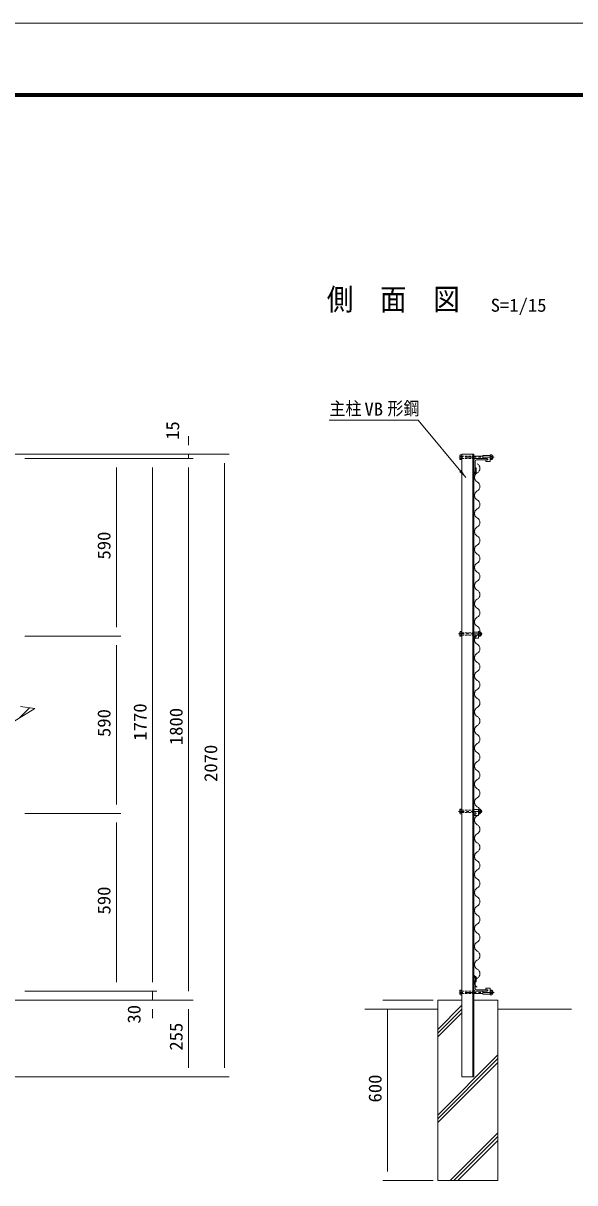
# Model space of a CAD drawing. Units: millimetres, scale not verified. Extents: x -4455 to 4455, y -3150 to 3150.
# Drawn here: x -1089 to 747, y -705 to 3150 of the extents above; entities that cross this region are included whole.
import ezdxf
from ezdxf.enums import TextEntityAlignment as Align

# ---------------------------------------------------------------- set-up
doc = ezdxf.new("R2010")
doc.units = ezdxf.units.MM
doc.header["$LTSCALE"] = 30
doc.linetypes.add('USER1', pattern=[2, 1.25, -0.25, 0.25, -0.25])
doc.linetypes.add('USER2', pattern=[0.375, 0.25, -0.125])
for name, color, linetype, lineweight in [('0-0_6文字', 3, 'Continuous', 9), ('0-1_4基礎', 4, 'Continuous', 18), ('0-2_5寸法', 1, 'Continuous', 18), ('0-5_1部材', 3, 'Continuous', 18), ('0-9_8部品', 3, 'Continuous', 18), ('0-B_2網', 4, 'Continuous', 18), ('0-C_GL', 7, 'Continuous', 9), ('0-F_D-TTL', 7, 'Continuous', 9)]:
    doc.layers.add(name, color=color, linetype=linetype, lineweight=lineweight)
doc.styles.add('ＭＳ ゴシック', font='')
doc.styles.get('ＭＳ ゴシック').set_extended_font_data('MS Gothic')

msp = doc.modelspace()

# ---------------------------------------------------------------- linework, layer by layer
at = {"layer": '0-0_6文字', "color": 7}
msp.add_lwpolyline([(-71.03, 1830.43), (225.54, 1830.43), (383.74, 1640.4)], dxfattribs=at)
msp.add_solid([(385.02, 1638.86), (361.83, 1658.58), (369.83, 1665.25)], dxfattribs=at)
at = {"layer": '0-1_4基礎', "color": 7, "lineweight": 9}
for p, q in [((290.71, -97.32), (370.71, -97.32)), ((290.71, -97.32), (290.71, -697.32)), ((410.71, -97.32), (490.71, -97.32)), ((490.71, -97.32), (490.71, -697.32)), ((290.71, -697.32), (490.71, -697.32))]:
    msp.add_line(p, q, dxfattribs=at)
at = {"layer": '0-1_4基礎'}
for p, q in [((290.71, -194.81), (370.71, -114.81)), ((290.71, -207.31), (370.71, -127.31)), ((290.71, -219.81), (370.71, -139.81)), ((290.71, -479.4), (490.71, -279.4)), ((290.71, -491.9), (490.71, -291.9)), ((290.71, -504.4), (490.71, -304.4)), ((332.11, -697.32), (490.71, -538.71)), ((344.61, -697.32), (490.71, -551.21)), ((357.11, -697.32), (490.71, -563.71))]:
    msp.add_line(p, q, dxfattribs=at)
at = {"layer": '0-2_5寸法'}
for p, q in [((-538.49, 1747.68), (-538.49, 1777.68)), ((-1461.43, 1717.68), (-523.49, 1717.68)), ((-1083.12, 1717.68), (-403.49, 1717.68)), ((-1083.12, 1702.68), (-523.49, 1702.68)), ((-1083.12, 1702.68), (-643.49, 1702.68)), ((-1083.12, 1702.68), (-523.49, 1702.68)), ((-1083.12, 1702.68), (-763.49, 1702.68)), ((-538.49, 1702.68), (-538.49, 1717.68)), ((-778.49, 1142.68), (-778.49, 1672.68)), ((-658.49, 1672.68), (-658.49, -37.32)), ((-538.49, 1672.68), (-538.49, 1642.68)), ((-538.49, 1672.68), (-538.49, -67.32)), ((-418.49, -322.32), (-418.49, 1687.68)), ((-1083.12, 1112.68), (-763.49, 1112.68)), ((-1083.12, 1112.68), (-763.49, 1112.68)), ((-778.49, 552.68), (-778.49, 1082.68)), ((-1083.12, 522.68), (-763.49, 522.68)), ((-1083.12, 522.68), (-763.49, 522.68)), ((-778.49, 492.68), (-778.49, -37.32)), ((-658.49, -37.32), (-658.49, -7.32)), ((-1083.12, -67.32), (-643.49, -67.32)), ((-1083.12, -67.32), (-763.49, -67.32)), ((-1083.12, -67.32), (-643.49, -67.32)), ((-658.49, -97.32), (-658.49, -67.32)), ((-1410.16, -97.32), (-523.49, -97.32)), ((-1083.12, -97.32), (-643.49, -97.32)), ((-1083.12, -97.32), (-523.49, -97.32)), ((275.71, -97.32), (108.55, -97.32)), ((-658.49, -127.32), (-658.49, -157.32)), ((-538.49, -127.32), (-538.49, -322.32)), ((123.55, -127.32), (123.55, -667.32)), ((-1461.43, -352.32), (-523.49, -352.32)), ((-1461.43, -352.32), (-403.49, -352.32)), ((275.71, -697.32), (108.55, -697.32))]:
    msp.add_line(p, q, dxfattribs=at)
at = {"layer": '0-5_1部材', "color": 7, "lineweight": 9}
for p, q in [((370.71, 1717.68), (370.71, -352.32)), ((407.21, 1717.68), (407.21, -352.32)), ((410.71, 1717.68), (410.71, -352.32)), ((410.71, 1657.68), (410.71, 1697.68)), ((419.21, 1698.68), (452.71, 1698.68)), ((410.71, 1654.09), (415.6, 1657.86)), ((410.71, 1657.68), (411.71, 1657.68)), ((414.71, 1660.68), (414.71, 1694.18)), ((415.6, 1671.53), (415.6, 1657.86)), ((419.1, 1671.53), (415.6, 1671.53)), ((419.1, 1671.53), (419.1, 1656.14)), ((410.71, 1649.66), (419.1, 1656.14)), ((410.71, -14.3), (419.1, -20.78)), ((410.71, -18.72), (415.6, -22.49)), ((410.71, -22.32), (410.71, -62.32)), ((410.71, -22.32), (411.71, -22.32)), ((414.71, -25.32), (414.71, -58.82)), ((415.6, -36.16), (415.6, -22.49)), ((419.1, -36.16), (415.6, -36.16)), ((419.1, -36.16), (419.1, -20.78)), ((419.21, -63.32), (452.71, -63.32))]:
    msp.add_line(p, q, dxfattribs=at)
at = {"layer": '0-5_1部材', "color": 4}
for p in [(-1140.21, 816.15), (-1098.12, 878.5)]:
    msp.add_line(p, (-1050.43, 871.86), dxfattribs=at)
at = {"layer": '0-5_1部材', "color": 7, "lineweight": 9}
for points in [[(415.71, 1702.68), (455.71, 1702.68), (455.71, 1701.68)], [(415.71, -67.32), (455.71, -67.32), (455.71, -66.32)]]:
    msp.add_lwpolyline(points, dxfattribs=at)
for centre, radius, start, end in [((415.71, 1697.68), 5, 90, 180), ((419.21, 1694.18), 4.5, 90, 180), ((452.71, 1701.68), 3, 270, 0), ((411.71, 1660.68), 3, 270, 0), ((411.71, -25.32), 3, 0, 90), ((415.71, -62.32), 5, 180, 270), ((419.21, -58.82), 4.5, 180, 270), ((452.71, -66.32), 3, 0, 90)]:
    msp.add_arc(centre, radius, start, end, dxfattribs=at)
at = {"layer": '0-9_8部品', "color": 1, "linetype": 'USER1'}
for p, q in [((478.94, 1707.13), (358.34, 1707.13)), ((439.04, 1119.82), (360.01, 1119.82)), ((439.04, 529.82), (360.01, 529.82)), ((478.94, -71.77), (358.34, -71.77))]:
    msp.add_line(p, q, dxfattribs=at)
at = {"layer": '0-9_8部品'}
for p, q in [((364.31, 1701.21), (365.42, 1699.29)), ((365, 1711.13), (370.71, 1711.13)), ((365, 1703.13), (370.71, 1703.13)), ((365.42, 1714.97), (370.71, 1714.97)), ((410.71, 1711.13), (440.52, 1711.13)), ((410.71, 1703.13), (440.52, 1703.13)), ((440.52, 1713.45), (465.52, 1713.45)), ((440.52, 1713.45), (440.52, 1702.95)), ((440.52, 1702.95), (455.27, 1702.95)), ((450.52, 1698.45), (455.27, 1698.45)), ((450.52, 1698.45), (450.52, 1693.45)), ((465.52, 1699.29), (465.52, 1714.97)), ((465.52, 1713.45), (465.52, 1693.45)), ((471.24, 1711.13), (465.52, 1711.13)), ((471.24, 1703.13), (465.52, 1703.13)), ((470.81, 1699.29), (465.52, 1699.29)), ((471.92, 1701.21), (470.81, 1699.29)), ((471.92, 1701.21), (471.92, 1713.05)), ((450.52, 1693.45), (465.52, 1693.45)), ((364.31, 1113.9), (364.31, 1125.74)), ((365, 1123.82), (370.71, 1123.82)), ((370.71, 1111.98), (370.71, 1127.66)), ((410.71, 1126.14), (426.46, 1126.14)), ((426.46, 1111.98), (426.46, 1127.66)), ((431.75, 1127.66), (426.46, 1127.66)), ((426.46, 1126.14), (426.46, 1106.14)), ((432.18, 1123.82), (426.46, 1123.82)), ((432.86, 1125.74), (431.75, 1127.66)), ((432.86, 1113.9), (432.86, 1125.74)), ((432.86, 1123.82), (436.42, 1123.82)), ((436.42, 1115.82), (436.42, 1123.82)), ((364.31, 1113.9), (365.42, 1111.98)), ((365, 1115.82), (370.71, 1115.82)), ((365.42, 1111.98), (370.71, 1111.98)), ((410.71, 1115.64), (416.21, 1115.64)), ((411.46, 1111.14), (416.21, 1111.14)), ((432.18, 1115.82), (426.46, 1115.82)), ((432.86, 1115.82), (436.42, 1115.82)), ((364.31, 523.9), (364.31, 535.74)), ((364.31, 523.9), (365.42, 521.98)), ((365, 533.82), (370.71, 533.82)), ((365, 525.82), (370.71, 525.82)), ((365.42, 521.98), (370.71, 521.98)), ((370.71, 521.98), (370.71, 537.66)), ((410.71, 536.14), (426.46, 536.14)), ((410.71, 525.64), (416.21, 525.64)), ((411.46, 521.14), (416.21, 521.14)), ((426.46, 521.98), (426.46, 537.66)), ((431.75, 537.66), (426.46, 537.66)), ((426.46, 536.14), (426.46, 516.14)), ((432.18, 533.82), (426.46, 533.82)), ((432.18, 525.82), (426.46, 525.82)), ((432.86, 535.74), (431.75, 537.66)), ((432.86, 523.9), (432.86, 535.74)), ((432.86, 533.82), (436.42, 533.82)), ((432.86, 525.82), (436.42, 525.82)), ((436.42, 525.82), (436.42, 533.82)), ((364.31, -65.85), (365.42, -63.93)), ((365, -67.77), (370.71, -67.77)), ((365, -75.77), (370.71, -75.77)), ((410.71, -67.77), (440.52, -67.77)), ((410.71, -75.77), (440.52, -75.77)), ((440.52, -67.59), (455.27, -67.59)), ((440.52, -78.09), (440.52, -67.59)), ((450.52, -58.09), (465.52, -58.09)), ((450.52, -63.09), (450.52, -58.09)), ((450.52, -63.09), (455.27, -63.09)), ((465.52, -78.09), (465.52, -58.09)), ((465.52, -63.93), (465.52, -79.61)), ((470.81, -63.93), (465.52, -63.93)), ((471.24, -67.77), (465.52, -67.77)), ((471.24, -75.77), (465.52, -75.77)), ((471.92, -65.85), (470.81, -63.93)), ((471.92, -65.85), (471.92, -77.69)), ((365.42, -79.61), (370.71, -79.61)), ((440.52, -78.09), (465.52, -78.09))]:
    msp.add_line(p, q, dxfattribs=at)
at = {"layer": '0-9_8部品', "color": 7, "lineweight": 9}
msp.add_line((410.71, 1717.68), (370.71, 1717.68), dxfattribs=at)
at = {"layer": '0-9_8部品', "linetype": 'USER2'}
for p, q in [((370.71, 1711.13), (410.71, 1711.13)), ((370.71, 1703.13), (410.71, 1703.13)), ((370.71, 1123.82), (410.71, 1123.82)), ((370.71, 1115.82), (410.71, 1115.82)), ((370.71, 533.82), (410.71, 533.82)), ((370.71, 525.82), (410.71, 525.82)), ((370.71, -67.77), (410.71, -67.77)), ((370.71, -75.77), (410.71, -75.77))]:
    msp.add_line(p, q, dxfattribs=at)
at = {"layer": '0-9_8部品', "color": 1}
for p, q in [((432.86, 1123.02), (436.82, 1123.02)), ((432.86, 1116.62), (436.82, 1116.62)), ((432.86, 533.02), (436.82, 533.02)), ((432.86, 526.62), (436.82, 526.62))]:
    msp.add_line(p, q, dxfattribs=at)
at = {"layer": '0-9_8部品'}
for points in [[(364.31, 1701.21), (364.31, 1713.05), (365.42, 1714.97)], [(365.42, 1699.29), (370.71, 1699.29), (370.71, 1714.97)], [(471.92, 1713.05), (470.81, 1714.97), (465.52, 1714.97)], [(364.31, 1125.74), (365.42, 1127.66), (370.71, 1127.66)], [(411.46, 1111.14), (411.46, 1106.14), (426.46, 1106.14)], [(432.86, 1113.9), (431.75, 1111.98), (426.46, 1111.98)], [(364.31, 535.74), (365.42, 537.66), (370.71, 537.66)], [(411.46, 521.14), (411.46, 516.14), (426.46, 516.14)], [(432.86, 523.9), (431.75, 521.98), (426.46, 521.98)], [(364.31, -65.85), (364.31, -77.69), (365.42, -79.61)], [(365.42, -63.93), (370.71, -63.93), (370.71, -79.61)], [(471.92, -77.69), (470.81, -79.61), (465.52, -79.61)]]:
    msp.add_lwpolyline(points, dxfattribs=at)
for centre, radius, start, end in [((367.34, 1713.05), 3.03, 180, 219.3382), ((376.31, 1707.13), 12, 160.52878, 199.47122), ((367.34, 1701.21), 3.03, 140.6618, 180), ((455.27, 1700.7), 2.25, 270, 90), ((468.89, 1713.05), 3.03, 320.6618, 0), ((459.92, 1707.13), 12, 340.52878, 19.47122), ((468.89, 1701.21), 3.03, 0, 39.3382), ((468.77, 1707.13), 6.71, 298.05542, 61.94458), ((367.34, 1125.74), 3.03, 180, 219.3382), ((376.31, 1119.82), 12, 160.52878, 199.47122), ((429.83, 1125.74), 3.03, 320.6618, 0), ((420.86, 1119.82), 12, 340.52878, 19.47122), ((429.49, 1119.82), 8, 330, 30), ((367.34, 1113.9), 3.03, 140.6618, 180), ((416.21, 1113.39), 2.25, 270, 90), ((429.83, 1113.9), 3.03, 0, 39.3382), ((367.34, 535.74), 3.03, 180, 219.3382), ((376.31, 529.82), 12, 160.52878, 199.47122), ((367.34, 523.9), 3.03, 140.6618, 180), ((416.21, 523.39), 2.25, 270, 90), ((429.83, 535.74), 3.03, 320.6618, 0), ((420.86, 529.82), 12, 340.52878, 19.47122), ((429.83, 523.9), 3.03, 0, 39.3382), ((429.49, 529.82), 8, 330, 30), ((367.34, -65.85), 3.03, 180, 219.3382), ((376.31, -71.77), 12, 160.52878, 199.47122), ((367.34, -77.69), 3.03, 140.6618, 180), ((455.27, -65.34), 2.25, 270, 90), ((468.89, -65.85), 3.03, 320.6618, 0), ((459.92, -71.77), 12, 340.52878, 19.47122), ((468.89, -77.69), 3.03, 0, 39.3382), ((468.77, -71.77), 6.71, 298.05542, 61.94458)]:
    msp.add_arc(centre, radius, start, end, dxfattribs=at)
at = {"layer": '0-B_2網'}
for p, q in [((-1100.61, 840.73), (-1067.14, 874.19)), ((-1051.77, 871.03), (-1052.96, 872.22))]:
    msp.add_line(p, q, dxfattribs=at)
at = {"layer": '0-B_2網', "color": 2}
for centre, start, end in [((414.28, 1670.39), 298.07249, 61.92751), ((430.28, 1640.39), 118.07249, 241.92751), ((414.28, 1610.39), 298.07249, 61.92751), ((430.28, 1580.39), 118.07249, 241.92751), ((414.28, 1550.39), 298.07249, 61.92751), ((430.28, 1520.39), 118.07249, 241.92751), ((414.28, 1490.39), 298.07249, 61.92751), ((430.28, 1460.39), 118.07249, 241.92751), ((414.28, 1430.39), 298.07249, 61.92751), ((430.28, 1400.39), 118.07249, 241.92751), ((430.28, 1340.39), 118.07249, 241.92751), ((414.28, 1370.39), 298.07249, 61.92751), ((414.28, 1310.39), 298.07249, 61.92751), ((430.28, 1280.39), 118.07249, 241.92751), ((430.28, 1220.39), 118.07249, 241.92751), ((414.28, 1250.39), 298.07249, 61.92751), ((414.28, 1190.39), 298.07249, 61.92751), ((430.28, 1160.39), 118.07249, 241.92751), ((414.28, 1130.39), 298.07249, 61.92751), ((430.28, 1100.39), 118.07249, 241.92751), ((414.28, 1070.39), 298.07249, 61.92751), ((430.28, 1040.39), 118.07249, 241.92751), ((414.28, 1010.39), 298.07249, 61.92751), ((430.28, 980.39), 118.07249, 241.92751), ((414.28, 950.39), 298.07249, 61.92751), ((430.28, 920.39), 118.07249, 241.92751), ((414.28, 890.39), 298.07249, 61.92751), ((430.28, 860.39), 118.07249, 241.92751), ((430.28, 800.39), 118.07249, 241.92751), ((414.28, 830.39), 298.07249, 61.92751), ((414.28, 770.39), 298.07249, 61.92751), ((430.28, 740.39), 118.07249, 241.92751), ((430.28, 680.39), 118.07249, 241.92751), ((414.28, 710.39), 298.07249, 61.92751), ((414.28, 650.39), 298.07249, 61.92751), ((430.28, 620.39), 118.07249, 241.92751), ((414.28, 590.39), 298.07249, 61.92751), ((430.28, 560.39), 118.07249, 241.92751), ((414.28, 530.39), 298.07249, 61.92751), ((430.28, 500.39), 118.07249, 241.92751), ((414.28, 470.39), 298.07249, 61.92751), ((430.28, 440.39), 118.07249, 241.92751), ((414.28, 410.39), 298.07249, 61.92751), ((430.28, 380.39), 118.07249, 241.92751), ((414.28, 350.39), 298.07249, 61.92751), ((430.28, 320.39), 118.07249, 241.92751), ((430.28, 260.39), 118.07249, 241.92751), ((414.28, 290.39), 298.07249, 61.92751), ((414.28, 230.39), 298.07249, 61.92751), ((430.28, 200.39), 118.07249, 241.92751), ((430.28, 140.39), 118.07249, 241.92751), ((414.28, 170.39), 298.07249, 61.92751), ((414.28, 110.39), 298.07249, 61.92751), ((430.28, 80.39), 118.07249, 241.92751), ((414.28, 50.39), 298.07249, 61.92751), ((430.28, 20.39), 118.07249, 241.92751), ((414.28, -9.61), 298.07249, 61.92751), ((430.28, -39.61), 118.07249, 241.92751)]:
    msp.add_arc(centre, 17, start, end, dxfattribs=at)
at = {"layer": '0-C_GL'}
for p, q in [((290.71, -127.32), (47.98, -127.32)), ((735.99, -127.32), (490.71, -127.32)), ((370.71, -352.32), (410.71, -352.32))]:
    msp.add_line(p, q, dxfattribs=at)
at = {"layer": '0-F_D-TTL', "color": 2, "lineweight": 18}
msp.add_lwpolyline([(-4454.85, 3150.21), (4454.85, 3150.21), (4454.85, -3150.21), (-4454.85, -3150.21)], close=True, dxfattribs=at)
at = {"layer": '0-F_D-TTL'}
for points in [[(-4168.47, 2916.87), (4168.47, 2916.87), (4168.47, -2916.87), (-4168.47, -2916.87)], [(-4165.81, 2914.21), (4165.81, 2914.21), (4165.81, -2914.21), (-4165.81, -2914.21)], [(-4163.16, 2911.56), (4163.16, 2911.56), (4163.16, -2911.56), (-4163.16, -2911.56)], [(-4160.51, 2908.91), (4160.51, 2908.91), (4160.51, -2908.91), (-4160.51, -2908.91)], [(-4157.86, 2906.26), (4157.86, 2906.26), (4157.86, -2906.26), (-4157.86, -2906.26)]]:
    msp.add_lwpolyline(points, close=True, dxfattribs=at)

# ---------------------------------------------------------------- texts
at = {"layer": '0-0_6文字', "color": 7, "style": 'ＭＳ ゴシック', "width": 0.9}
msp.add_text('側\u3000面\u3000図', height=72.14, dxfattribs=at).set_placement((-78.63, 2174.47), align=Align.BOTTOM_LEFT)
at = {"layer": '0-0_6文字', "style": 'ＭＳ ゴシック'}
for s, width, p in [('S=1/15', 1.05, (466.96, 2177.92)), ('主柱', 0.9, (-69.56, 1834.37)), ('形鋼', 0.9, (123.51, 1834.8)), ('VB', 1.05, (46.84, 1832.56))]:
    msp.add_text(s, height=43.33, dxfattribs=dict(at, width=width)).set_placement(p, align=Align.BOTTOM_LEFT)
at = {"layer": '0-2_5寸法', "color": 3, "style": 'ＭＳ ゴシック', "width": 1.05}
for s, p in [('15', (-556.79, 1764.97)), ('590', (-785.17, 1367.18)), ('590', (-785.17, 777.18)), ('1770', (-665.17, 765.18)), ('1800', (-545.17, 750.18)), ('2070', (-429.91, 627.82)), ('590', (-785.17, 187.18)), ('30', (-685.09, -175.48)), ('255', (-545.17, -265.32)), ('600', (116.88, -437.82))]:
    msp.add_text(s, height=43.33, rotation=90, dxfattribs=at).set_placement(p, align=Align.BOTTOM_LEFT)

doc.saveas('drawing.dxf')
